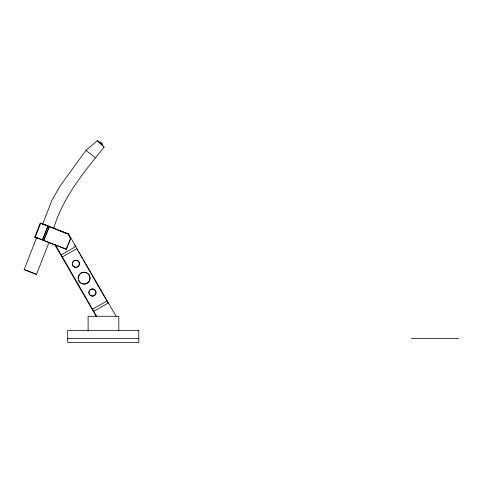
<?xml version="1.0" encoding="UTF-8"?>
<svg xmlns="http://www.w3.org/2000/svg" width="483" height="483" viewBox="0 0 483 483"><rect width="100%" height="100%" fill="white"/><g stroke="black" fill="none" stroke-linecap="round" stroke-linejoin="round"><path stroke-width="0.72" d="M42.564 239.924L34.788 237.068L42.564 239.924L48.016 225.959L40.723 223.104L40.24 223.104L34.8 237.075L36.913 237.986M35.271 237.068L40.723 223.104M48.016 225.959L42.311 239.924L48.922 242.593L36.509 274.392L24.15 269.562L36.563 237.763L37.276 238.089M43.44 224.402L42.673 224.064L52.098 199.926L60.146 185.919L85.974 150.322L97.391 140.65L100.754 143.856M49.344 226.473L43.639 240.437L49.344 226.473L68.097 233.808L70.705 238.324L66.437 249.252L48.517 242.557M52.955 228.03L53.716 228.368C62.911 197.215 84.012 171.972 104.111 147.188L100.76 143.771M66.419 248.57L67.222 246.523M67.753 245.153L70.705 238.324M96.642 316.274L61.19 254.915L75.807 246.469L68.701 234.152L59.874 230.705M62.307 256.968L76.924 248.522L75.807 246.469M92.494 309.295L107.117 300.849L116.131 316.274M93.799 311.348L108.415 302.901M80.528 273.348L81.887 272.611A5.929 5.923 -90 0 1 87.483 282.941L86.119 283.678A5.929 5.923 90 0 1 81.591 283.557M68.097 233.808L70.047 237.678M68.2 234.152L68.701 234.152M67.717 338.559L138.79 338.559M411.438 338.559L458.85 338.559M42.673 224.064L43.392 224.299M24.15 269.562L36.509 274.392M53.432 228.308L54.374 228.634L47.763 225.959M44.261 224.625L49.58 226.678M46.821 225.591L42.015 223.798L42.727 224.124M53.299 228.326L60.731 231.23M62.09 231.762L66.841 233.621M43.887 240.437L66.437 249.252M50.92 227.209L52.067 227.668M42.365 224.021L43.434 224.45M95.109 157.603L86.137 150.491M104.111 147.188L103.121 146.337M100.392 143.505L99.54 142.775M101.116 144.212L102.1 145.214M99.063 142.413L97.391 140.65M76.924 248.522L107.117 300.849M76.658 248.522L77.775 250.46M78.518 251.752L79.266 253.044M80.009 254.336L82.623 258.858M83.366 260.15L106.846 300.849M74.557 245.177L75.306 246.469M55.122 244.404L61.19 254.915M54.621 244.404L96.141 316.274M107.117 301.362L107.649 302.388M118.818 330.499L118.818 316.274L88.105 316.274L88.105 330.499M73.199 261.261A3.556 3.556 0 0 1 78.626 261.738A3.556 3.556 0 0 1 77.214 266.996A3.556 3.556 0 0 1 72.275 264.696M72.275 262.855A3.556 3.556 0 0 1 72.631 261.997M81.132 283.328A5.929 5.923 90 0 1 78.469 280.267M78.113 278.763A5.929 5.923 90 0 1 78.596 275.733M78.826 275.268A5.929 5.923 90 0 1 80.124 273.668M89.216 290.742A3.556 3.556 0 0 1 94.583 289.794A3.556 3.556 0 0 1 94.583 295.24A3.556 3.556 0 0 1 89.216 294.298M88.86 293.441A3.556 3.556 0 0 1 88.86 291.599M82.152 272.611L80.794 273.348A5.929 5.923 -90 0 0 86.391 283.678L87.749 282.941A5.929 5.923 -90 0 0 82.152 272.611M138.79 330.499L67.717 330.499L67.717 342.35L138.79 342.35L138.79 330.499M100.066 141.911L102.813 144.598L100.066 141.911M74.201 266.851A3.556 3.556 0 0 0 79.532 263.772A3.556 3.556 0 0 0 74.201 260.699A3.556 3.556 0 0 0 74.201 266.851M90.786 295.596A3.556 3.556 0 0 0 96.117 292.517A3.556 3.556 0 0 0 90.786 289.438A3.556 3.556 0 0 0 90.786 295.596"/></g></svg>
